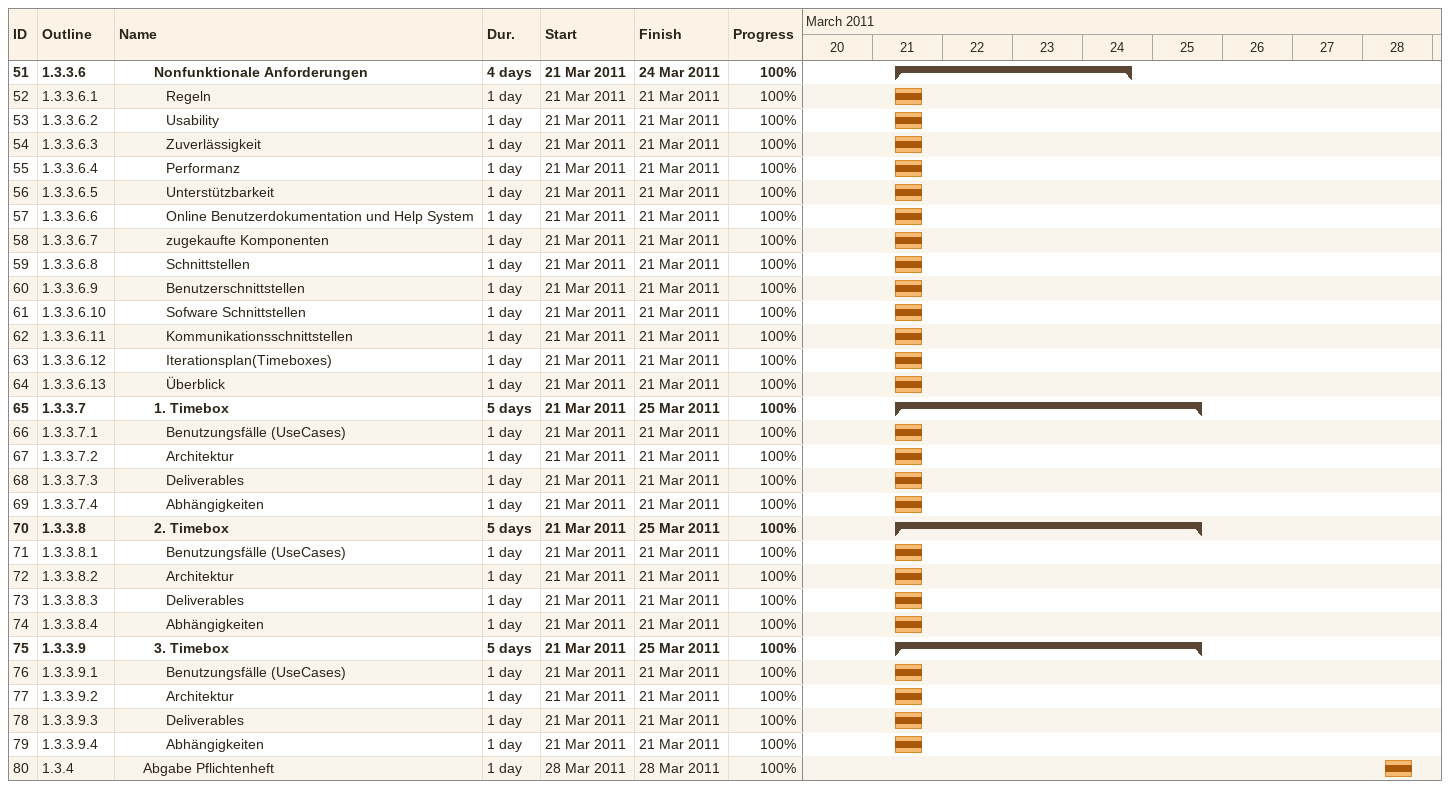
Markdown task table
| ID | WBS | Task | Duration | Start | Finish | % complete |
|---|---|---|---|---|---|---|
| 51 | 1.3.3.6 | **Nonfunktionale Anforderungen** | 4d | 2011-03-21 | 2011-03-24 | 100 |
| 52 | 1.3.3.6.1 | Regeln | 1d | 2011-03-21 | 2011-03-21 | 100 |
| 53 | 1.3.3.6.2 | Usability | 1d | 2011-03-21 | 2011-03-21 | 100 |
| 54 | 1.3.3.6.3 | Zuverlässigkeit | 1d | 2011-03-21 | 2011-03-21 | 100 |
| 55 | 1.3.3.6.4 | Performanz | 1d | 2011-03-21 | 2011-03-21 | 100 |
| 56 | 1.3.3.6.5 | Unterstützbarkeit | 1d | 2011-03-21 | 2011-03-21 | 100 |
| 57 | 1.3.3.6.6 | Online Benutzerdokumentation und Help System | 1d | 2011-03-21 | 2011-03-21 | 100 |
| 58 | 1.3.3.6.7 | zugekaufte Komponenten | 1d | 2011-03-21 | 2011-03-21 | 100 |
| 59 | 1.3.3.6.8 | Schnittstellen | 1d | 2011-03-21 | 2011-03-21 | 100 |
| 60 | 1.3.3.6.9 | Benutzerschnittstellen | 1d | 2011-03-21 | 2011-03-21 | 100 |
| 61 | 1.3.3.6.10 | Sofware Schnittstellen | 1d | 2011-03-21 | 2011-03-21 | 100 |
| 62 | 1.3.3.6.11 | Kommunikationsschnittstellen | 1d | 2011-03-21 | 2011-03-21 | 100 |
| 63 | 1.3.3.6.12 | Iterationsplan(Timeboxes) | 1d | 2011-03-21 | 2011-03-21 | 100 |
| 64 | 1.3.3.6.13 | Überblick | 1d | 2011-03-21 | 2011-03-21 | 100 |
| 65 | 1.3.3.7 | **1. Timebox** | 5d | 2011-03-21 | 2011-03-25 | 100 |
| 66 | 1.3.3.7.1 | Benutzungsfälle (UseCases) | 1d | 2011-03-21 | 2011-03-21 | 100 |
| 67 | 1.3.3.7.2 | Architektur | 1d | 2011-03-21 | 2011-03-21 | 100 |
| 68 | 1.3.3.7.3 | Deliverables | 1d | 2011-03-21 | 2011-03-21 | 100 |
| 69 | 1.3.3.7.4 | Abhängigkeiten | 1d | 2011-03-21 | 2011-03-21 | 100 |
| 70 | 1.3.3.8 | **2. Timebox** | 5d | 2011-03-21 | 2011-03-25 | 100 |
| 71 | 1.3.3.8.1 | Benutzungsfälle (UseCases) | 1d | 2011-03-21 | 2011-03-21 | 100 |
| 72 | 1.3.3.8.2 | Architektur | 1d | 2011-03-21 | 2011-03-21 | 100 |
| 73 | 1.3.3.8.3 | Deliverables | 1d | 2011-03-21 | 2011-03-21 | 100 |
| 74 | 1.3.3.8.4 | Abhängigkeiten | 1d | 2011-03-21 | 2011-03-21 | 100 |
| 75 | 1.3.3.9 | **3. Timebox** | 5d | 2011-03-21 | 2011-03-25 | 100 |
| 76 | 1.3.3.9.1 | Benutzungsfälle (UseCases) | 1d | 2011-03-21 | 2011-03-21 | 100 |
| 77 | 1.3.3.9.2 | Architektur | 1d | 2011-03-21 | 2011-03-21 | 100 |
| 78 | 1.3.3.9.3 | Deliverables | 1d | 2011-03-21 | 2011-03-21 | 100 |
| 79 | 1.3.3.9.4 | Abhängigkeiten | 1d | 2011-03-21 | 2011-03-21 | 100 |
| 80 | 1.3.4 | Abgabe Pflichtenheft | 1d | 2011-03-28 | 2011-03-28 | 100 |
